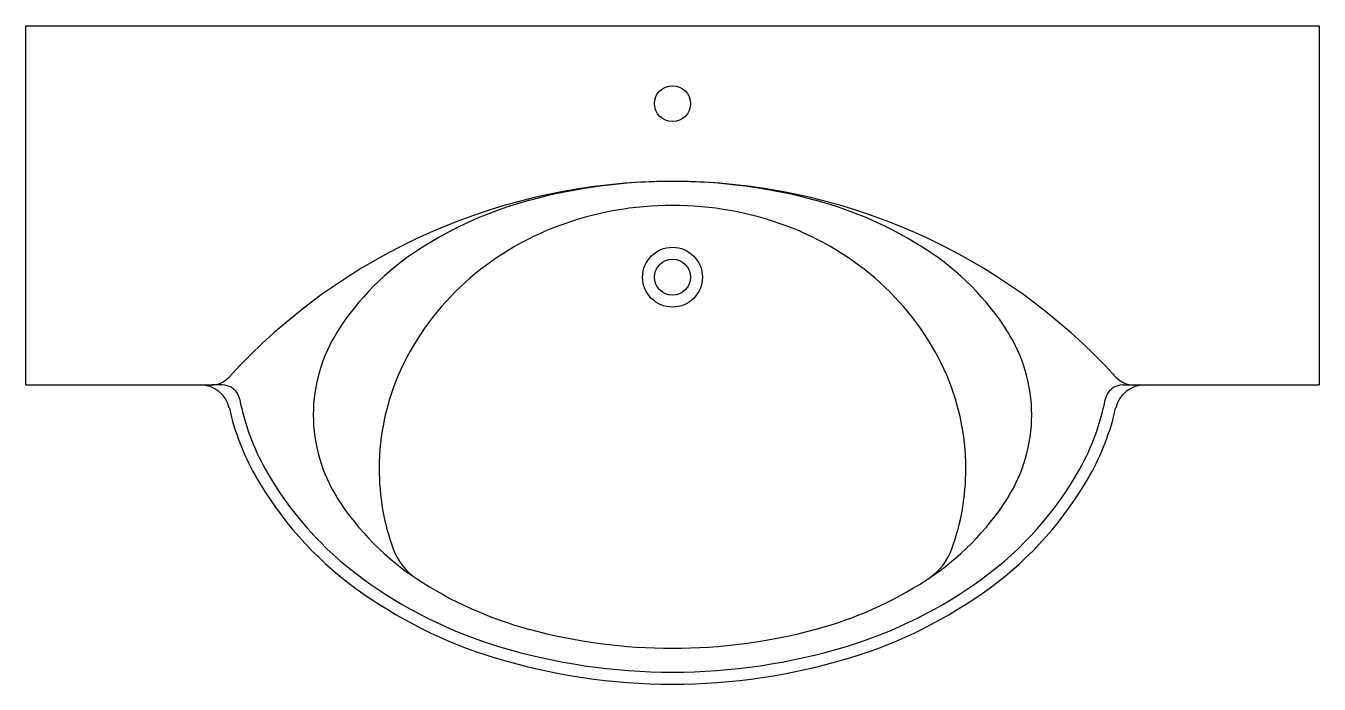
# Model space of a CAD drawing. Extents: x -54 to 54, y -55 to 0.
import ezdxf

# ---------------------------------------------------------------- set-up
doc = ezdxf.new("R2010")
doc.units = 0
doc.header["$LTSCALE"] = 50
doc.header["$MEASUREMENT"] = 0
doc.layers.get('0').update_dxf_attribs({"linetype": 'CONTINUOUS'})

msp = doc.modelspace()

# ---------------------------------------------------------------- linework, layer by layer
at = {"color": 0, "linetype": 'ByBlock'}
for p, q in [((-54, -30), (-54, 0)), ((-54, 0), (54, 0)), ((54, 0), (54, -30)), ((-54, -30), (-39.45, -30)), ((-39.45, -30), (-38.51, -30)), ((-37.61, -30), (-38.51, -30)), ((37.61, -30), (38.51, -30)), ((38.51, -30), (39.45, -30)), ((39.45, -30), (54, -30))]:
    msp.add_line(p, q, dxfattribs=at)
for centre, radius in [((0, -6.5), 1.5), ((0, -21), 2.5), ((0, -21), 1.5)]:
    msp.add_circle(centre, radius, dxfattribs=at)
for centre, radius, start, end in [((0, -63.11), 50.11, 42.3599, 137.6401), ((0, -58.99), 45.99, 90, 105.0689), ((0, -58.99), 45.99, 74.9311, 90), ((-3.51, -45.94), 32.48, 105.0689, 123.0239), ((0, -42.23), 27.23, 90, 110.4025), ((0, -42.23), 27.23, 69.5975, 90), ((3.51, -45.94), 32.48, 56.9761, 74.9311), ((-0.95, -39.68), 24.51, 110.4025, 131.9225), ((0.95, -39.68), 24.51, 48.0775, 69.5975), ((-8.88, -37.69), 22.64, 123.0239, 147.4926), ((8.88, -37.69), 22.64, 32.5074, 56.9761), ((-2.42, -38.05), 22.31, 131.9225, 155.2369), ((2.42, -38.05), 22.31, 24.7631, 48.0775), ((-17.02, -32.5), 12.98, 147.4926, 180), ((17.02, -32.5), 12.98, 0, 32.5074), ((-4.68, -37), 19.82, 155.2369, 180), ((4.68, -37), 19.82, 0, 24.7631), ((-39.45, -32.5), 2.5, 12.5901, 90), ((-38.51, -28), 2, 270, 317.6401), ((-37.61, -31.5), 1.5, 11.0132, 90), ((37.61, -31.5), 1.5, 90, 168.9868), ((39.45, -32.5), 2.5, 90, 167.4099), ((38.51, -28), 2, 222.3599, 270), ((-17.06, -27.5), 19.44, 191.0132, 209.4594), ((17.06, -27.5), 19.44, 330.5406, 348.9868), ((-17.06, -27.5), 20.44, 192.5901, 209.4594), ((17.06, -27.5), 20.44, 330.5406, 347.4099), ((-17.02, -32.5), 12.98, 180, 212.5074), ((17.02, -32.5), 12.98, 327.4926, 0), ((-8.86, -22.87), 29.86, 209.4594, 233.7462), ((-8.86, -22.87), 28.86, 209.4594, 233.7462), ((-4.68, -37), 19.82, 180, 199.7406), ((4.68, -37), 19.82, 340.2613, 0), ((8.86, -22.87), 28.86, 306.2538, 330.5406), ((8.86, -22.87), 29.86, 306.2538, 330.5406), ((-8.88, -27.31), 22.64, 212.5074, 236.9761), ((8.88, -27.31), 22.64, 303.0239, 327.4926), ((-18.63, -42), 5, 199.7406, 236.6246), ((18.63, -42), 5, 303.5728, 340.2613), ((-3.5, -15.56), 37.92, 233.7462, 253.1035), ((-3.51, -19.06), 32.48, 236.6246, 254.9311), ((3.51, -19.06), 32.48, 285.0689, 303.0239), ((3.5, -15.56), 37.92, 286.8965, 306.2538), ((8.88, -27.31), 22.64, 303.0239, 303.5728), ((-3.5, -15.56), 38.92, 233.7462, 253.1035), ((3.5, -15.56), 38.92, 286.8965, 306.2538), ((0, -6.01), 45.99, 254.9311, 270), ((0, -6.01), 45.99, 270, 285.0689), ((0, -4.03), 50.97, 253.1035, 270), ((0, -4.03), 49.97, 253.1035, 270), ((0, -4.03), 49.97, 270, 286.8965), ((0, -4.03), 50.97, 270, 286.8965)]:
    msp.add_arc(centre, radius, start, end, dxfattribs=at)

doc.saveas('drawing.dxf')
